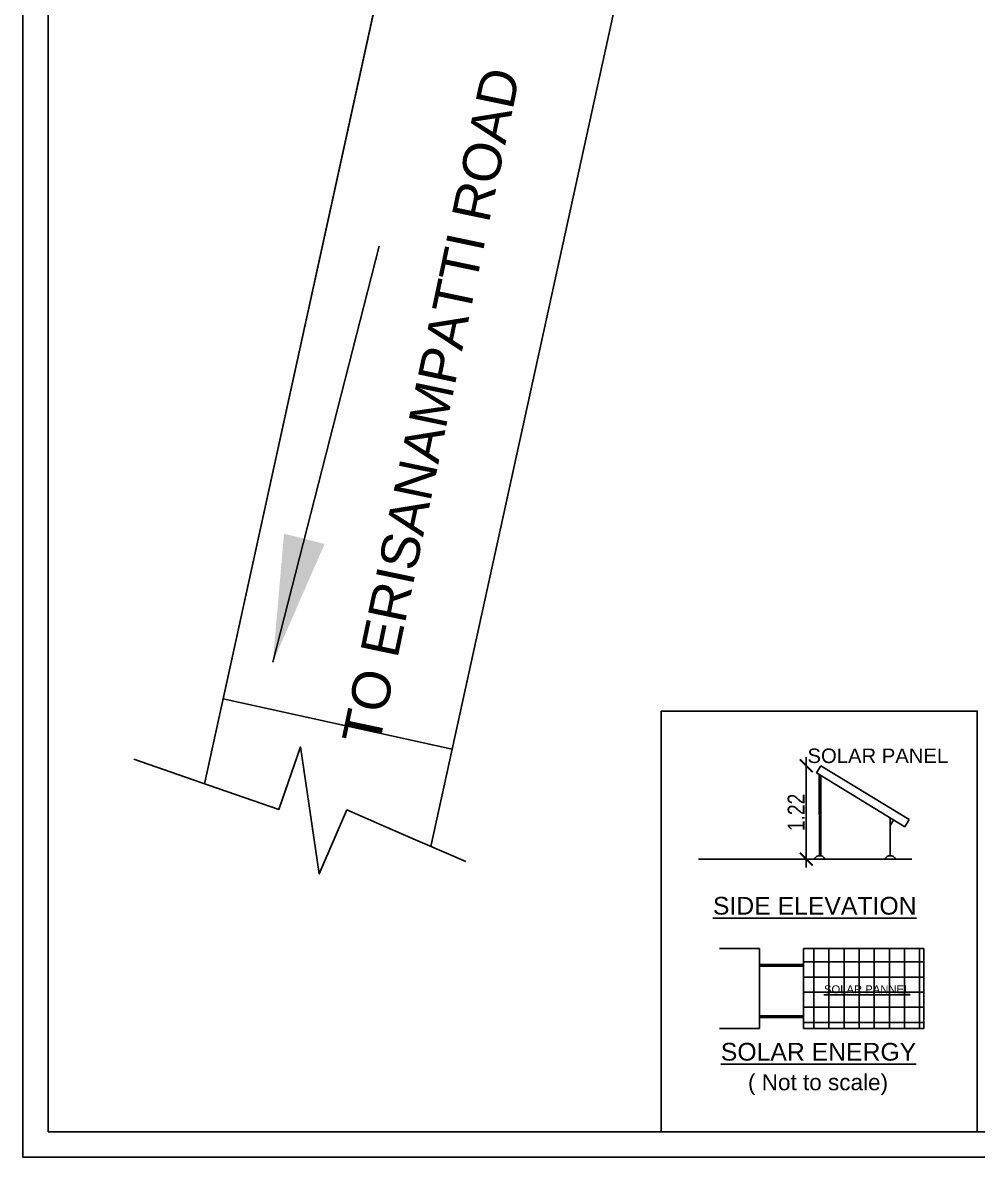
# Model space of a CAD drawing. Header units: metres. Extents: x 7359 to 7957, y 2407 to 2751.
# Drawn here: x 7359.31 to 7396.77, y 2411.45 to 2455.99 of the extents above; entities that cross this region are included whole.
import ezdxf

# ---------------------------------------------------------------- set-up
doc = ezdxf.new("R2010")
doc.units = ezdxf.units.M
doc.header["$MEASUREMENT"] = 0
doc.layers.add('DIST_CL_ROAD', color=7, linetype='Continuous', lineweight=0)
doc.layers.add('NOTIFIED_ROAD', color=183, linetype='Continuous', lineweight=13)
doc.layers.add('ROAD_WIDTH', color=7, linetype='Continuous')
doc.layers.add('SURRENDER_ROAD_WIDTH', color=2, linetype='Continuous')
doc.styles.add('DIM', font='swissc.ttf')
doc.styles.get("Standard").update_dxf_attribs({"font": 'arial.ttf', "height": 0.35})
doc.dimstyles.new('Copy(2) of Standard', dxfattribs={"dimtxt": 0.3, "dimasz": 0.2, "dimexe": 0.18, "dimexo": 0.0625, "dimgap": 0.09, "dimtad": 0, "dimzin": 0, "dimdsep": 46, "dimtxsty": 'Standard', "dimblk": 'ARCHTICK', "dimcen": 0.09, "dimse1": 1, "dimse2": 1, "dimclrd": 251, "dimclrt": 1, "dimadec": 0, "dimazin": 0, "dimtfac": 1, "dimtofl": 0, "dimtmove": 0, "dimatfit": 3, "dimfxl": 0, "dimtolj": 1, "dimtzin": 0, "dimarcsym": 0})
doc.dimstyles.new('Din', dxfattribs={"dimscale": 0, "dimtxt": 0.3, "dimasz": 0.23, "dimexe": 0.15, "dimexo": 0.15, "dimgap": 0.03, "dimtad": 1, "dimzin": 0, "dimdsep": 46, "dimtxsty": 'DIM', "dimblk": 'ARCHTICK', "dimcen": 0.09, "dimdle": 0.15, "dimse1": 1, "dimse2": 1, "dimclrd": 256, "dimclre": 256, "dimclrt": 7, "dimadec": 0, "dimazin": 3, "dimtfac": 1, "dimtofl": 0, "dimtmove": 1, "dimatfit": 3, "dimfxl": 0, "dimtolj": 1, "dimtzin": 0, "dimarcsym": 0})

# ---------------------------------------------------------------- blocks, each defined once
blk = doc.blocks.new('_ArchTick')
at = {"color": 0, "linetype": 'ByBlock', "const_width": 0.15}
blk.add_lwpolyline([(-0.5, -0.5), (0.5, 0.5)], dxfattribs=at)
blk = doc.blocks.new('*D25')
at = {"lineweight": -2}
blk.add_line((2.589, 4.713), (2.589, 6.679), dxfattribs=at)
at = {"layer": 'Defpoints', "color": 0}
for p in [(2.589, 6.529), (2.849, 6.529), (2.787, 4.863)]:
    blk.add_point(p, dxfattribs=at)
at = {"lineweight": -2, "xscale": 0.23, "yscale": 0.23, "zscale": 0.23}
for p, rotation in [((2.589, 6.529), 90), ((2.589, 4.863), 270)]:
    blk.add_blockref('_ArchTick', p, dxfattribs=dict(at, rotation=rotation))
at = {"color": 7, "insert": (2.408, 5.696), "char_height": 0.3, "attachment_point": 5, "rotation": 90, "style": 'DIM'}
blk.add_mtext('\\A1;1.22', dxfattribs=at)
blk = doc.blocks.new('A$C7B3335C5')
h = blk.add_hatch()
h.set_pattern_fill('NET', color=256, scale=2.154683, angle=90, style=0)
h.set_pattern_definition([(90, (49.27478, 47.27842), (0.2693353, 0), []), (7e-15, (49.27478, 47.27842), (0, -0.2693353), [])])
h.paths.add_polyline_path([(2.538, 3.272), (4.683, 3.272), (4.683, 1.842), (2.538, 1.842)])
h.paths.add_polyline_path([(4.509, 2.429), (2.85, 2.429), (2.85, 2.65), (4.509, 2.65)], flags=24)
for p, q in [((2.772, 6.403), (2.849, 6.529)), ((2.849, 6.529), (4.423, 5.568)), ((2.772, 6.403), (4.346, 5.441)), ((2.823, 4.923), (2.822, 6.372)), ((2.852, 4.923), (2.851, 6.355)), ((4.087, 5.6), (4.087, 4.925)), ((4.087, 5.464), (4.15, 5.568)), ((4.346, 5.441), (4.423, 5.568)), ((0.67, 4.863), (4.469, 4.863)), ((1.756, 3.272), (1.041, 3.272)), ((1.756, 3.272), (1.756, 1.842)), ((2.538, 1.842), (2.538, 3.272)), ((2.538, 3.272), (4.683, 3.272)), ((4.683, 3.272), (4.683, 1.842)), ((1.756, 2.985), (2.538, 2.985)), ((1.756, 2.955), (2.538, 2.955)), ((1.756, 2.066), (2.538, 2.066)), ((1.756, 2.036), (2.538, 2.036)), ((1.756, 1.842), (1.041, 1.842)), ((4.683, 1.842), (2.538, 1.842))]:
    blk.add_line(p, q)
at = {"linetype": 'ByBlock'}
blk.add_lwpolyline([(0, 7.504), (5.639, 7.504), (5.639, 0), (0, 0)], close=True, dxfattribs=at)
for centre in [(2.829, 4.818), (4.087, 4.818)]:
    blk.add_arc(centre, 0.107, 24.5234, 155.4766)
for s, height, p in [('SOLAR PANEL', 0.25856, (2.611, 6.577)), ('%%USIDE ELEVATION', 0.31602, (0.925, 3.874)), ('%%USOLAR PANNEL', 0.14365, (2.905, 2.469)), ('%%USOLAR ENERGY', 0.31602, (1.066, 1.27)), ('( Not to scale)', 0.28729, (1.55, 0.741))]:
    blk.add_text(s, height=height).set_placement(p)
dim = blk.add_linear_dim(base=(2.589, 6.529), p1=(2.787, 4.863), p2=(2.849, 6.529), angle=90, text='1.22', dimstyle='Din', override={"dimscale": 1, "dimpost": '\\X'})
dim.commit()
dim.dimension.update_dxf_attribs({"geometry": '*D25', "text_midpoint": (2.589, 5.696), "dimtype": 128})

msp = doc.modelspace()

# ---------------------------------------------------------------- linework, layer by layer
for points in [[(7359.30838, 2411.45082), (7359.30838, 2735.45082), (7582.50838, 2735.45082), (7582.50838, 2411.45082)], [(7360.30838, 2412.45082), (7360.30838, 2734.45082), (7581.50838, 2734.45082), (7581.50838, 2412.45082)]]:
    msp.add_lwpolyline(points, close=True)
for points in [[(7416.91628, 2706.71267), (7428.04217, 2664.42165), (7420.46103, 2629.79604), (7383.11767, 2459.23627), (7375.32744, 2423.65566)], [(7408.25654, 2703.46914), (7418.58103, 2664.22433), (7411.47392, 2631.76373), (7374.13056, 2461.20397), (7366.44678, 2426.10955)], [(7376.69304, 2423.06314), (7374.2399, 2424.12754), (7372.03432, 2425.08454), (7370.94532, 2422.57473), (7370.21047, 2427.56217), (7369.35561, 2425.09973), (7366.30056, 2426.16032), (7363.66873, 2427.07398)]]:
    msp.add_lwpolyline(points)
at = {"layer": 'DIST_CL_ROAD', "color": 1}
msp.add_lwpolyline([(7408.77096, 2701.51378), (7417.66821, 2703.85447), (7428.04217, 2664.42165), (7420.46103, 2629.79604), (7383.11767, 2459.23627), (7376.16427, 2427.47773), (7367.17716, 2429.44542), (7418.58103, 2664.22433)], close=True, dxfattribs=at)
at = {"layer": 'NOTIFIED_ROAD', "color": 1}
msp.add_lwpolyline([(7408.77096, 2701.51378), (7417.66821, 2703.85447), (7428.04217, 2664.42165), (7420.46103, 2629.79604), (7383.11767, 2459.23627), (7376.16427, 2427.47773), (7367.17716, 2429.44542), (7418.58103, 2664.22433)], close=True, dxfattribs=at)
at = {"layer": 'ROAD_WIDTH', "color": 1}
msp.add_lwpolyline([(7408.77096, 2701.51378), (7417.66821, 2703.85447), (7428.04217, 2664.42165), (7420.46103, 2629.79604), (7383.11767, 2459.23627), (7376.16427, 2427.47773), (7367.17716, 2429.44542), (7418.58103, 2664.22433)], close=True, dxfattribs=at)
at = {"layer": 'SURRENDER_ROAD_WIDTH'}
msp.add_lwpolyline([(7408.77096, 2701.51378), (7417.66821, 2703.85447), (7428.04217, 2664.42165), (7420.46103, 2629.79604), (7383.11767, 2459.23627), (7376.16427, 2427.47773), (7367.17716, 2429.44542), (7418.58103, 2664.22433)], close=True, dxfattribs=at)

# ---------------------------------------------------------------- block references
at = {"linetype": 'ByBlock', "xscale": 2.20113525781619, "yscale": 2.20113525781619, "zscale": 2.20113525781619}
msp.add_blockref('A$C7B3335C5', (7384.35972, 2412.45109), dxfattribs=at)

# ---------------------------------------------------------------- texts
at = {"insert": (7371.82803, 2427.88684), "char_height": 1.5, "attachment_point": 1, "rotation": 78.149687}
msp.add_mtext_dynamic_manual_height_columns('TO ERISANAMPATTI ROAD', width=164.9944638, gutter_width=7.18537, heights=[0], dxfattribs=at)

# ---------------------------------------------------------------- leaders
msp.add_leader([(7369.12563, 2430.88527), (7373.29158, 2447.2237)], dimstyle='Copy(2) of Standard', override={"dimasz": 5, "dimgap": 0.09, "dimtad": 0})

doc.saveas('drawing.dxf')
